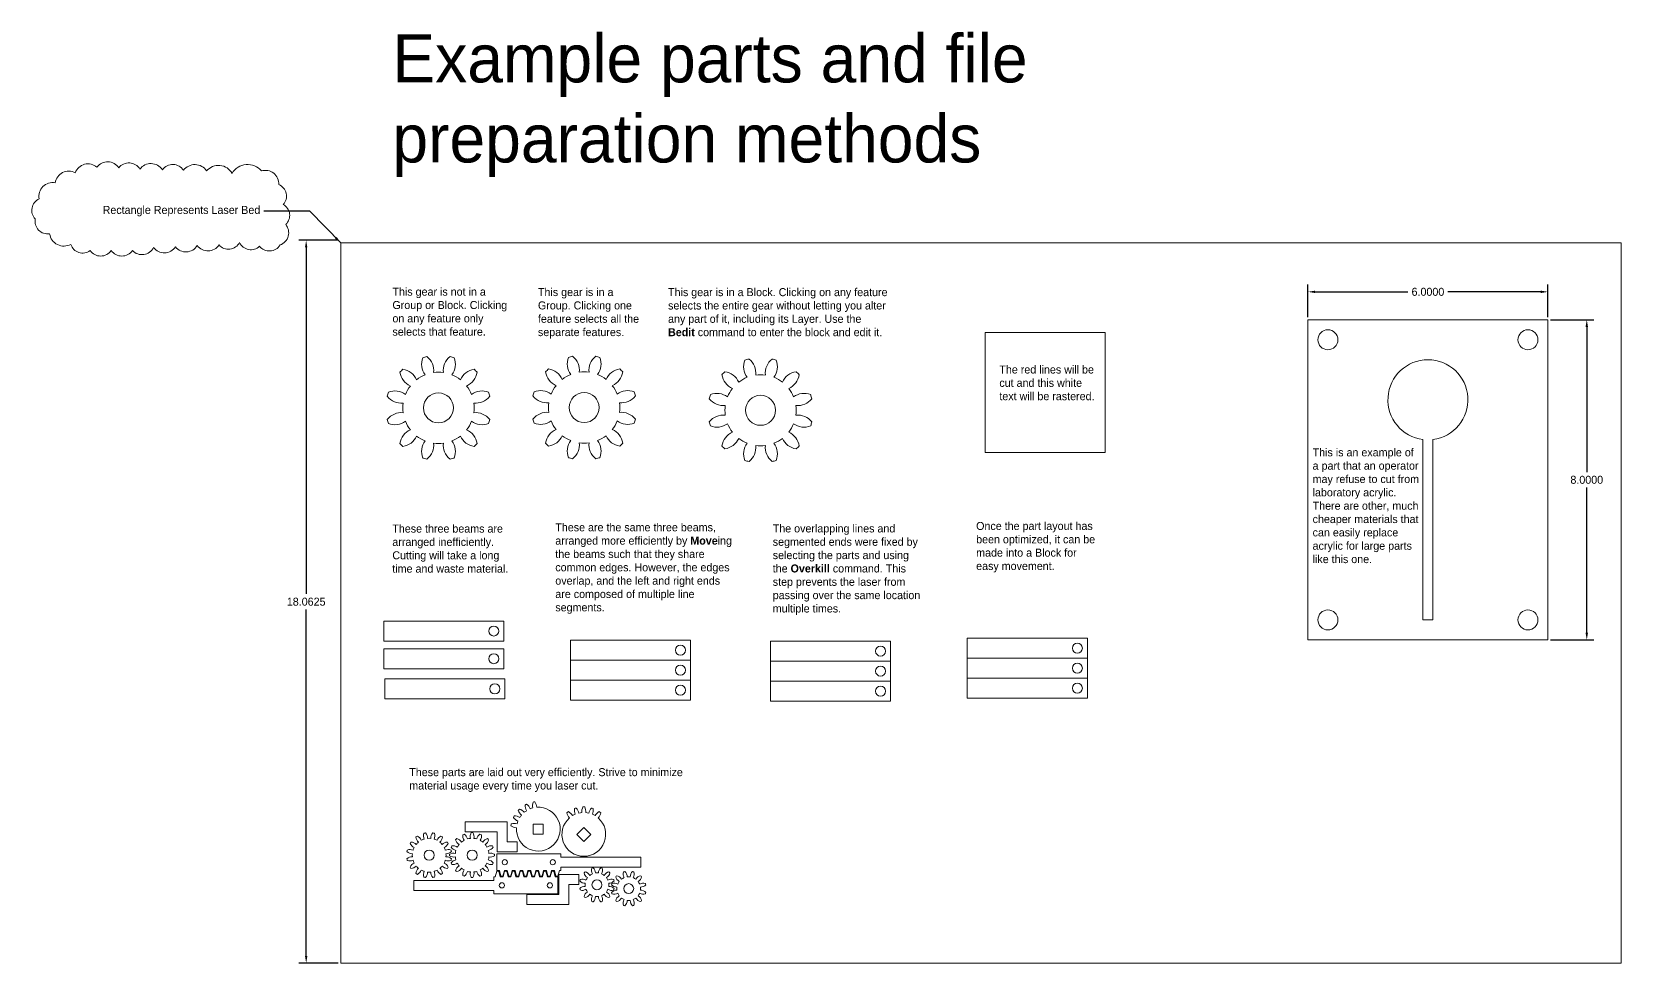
# Model space of a CAD drawing. Header units: inches. Extents: x 76 to 190, y -21 to 3.
# Drawn here: x 149.95 to 189.67, y -21.36 to 1.91 of the extents above; entities that cross this region are included whole.
import ezdxf

# ---------------------------------------------------------------- set-up
doc = ezdxf.new("R2010")
doc.units = ezdxf.units.IN
doc.header["$LTSCALE"] = 0.2
doc.header["$MEASUREMENT"] = 0
doc.layers.get('Defpoints').update_dxf_attribs({"color": 210})
doc.layers.add('PartsToCut', color=1, linetype='Continuous', lineweight=0)
doc.layers.add('PartsToRaster', color=7, linetype='Continuous', lineweight=0)
doc.layers.add('WILL NOT CUT', color=150, linetype='Continuous', lineweight=0, plot=False)
doc.styles.get("Standard").update_dxf_attribs({"font": 'GOTHIC.TTF', "height": 0.2})
doc.dimstyles.get("Standard").update_dxf_attribs({"dimtxt": 0.18, "dimasz": 0.18, "dimexe": 0.18, "dimexo": 0.0625, "dimgap": 0.09, "dimtad": 0, "dimtih": 1, "dimtoh": 1, "dimdec": 4, "dimzin": 0, "dimdsep": 46, "dimtxsty": 'Standard', "dimcen": 0.09, "dimadec": 0, "dimazin": 0, "dimtfac": 1, "dimtdec": 4, "dimtofl": 0, "dimtmove": 0, "dimatfit": 3, "dimfxl": 1, "dimtolj": 1, "dimtzin": 0, "dimarcsym": 0})

# ---------------------------------------------------------------- blocks, each defined once
blk = doc.blocks.new('*D9')
at = {"layer": 'Defpoints', "color": 0, "transparency": 16777216}
for p in [(156.806, -3.298), (157.67, -3.298), (157.67, -21.36)]:
    blk.add_point(p, dxfattribs=at)
at = {"layer": 'WILL NOT CUT', "color": 0, "lineweight": -2, "transparency": 16777216}
for p, q in [((157.608, -3.298), (156.626, -3.298)), ((156.806, -3.478), (156.806, -12.134)), ((156.806, -21.18), (156.806, -12.524)), ((157.608, -21.36), (156.626, -21.36))]:
    blk.add_line(p, q, dxfattribs=at)
at = {"layer": 'WILL NOT CUT', "color": 0, "transparency": 16777216}
for points in [[(156.776, -3.478), (156.836, -3.478), (156.806, -3.298)], [(156.776, -21.18), (156.836, -21.18), (156.806, -21.36)]]:
    blk.add_solid(points, dxfattribs=at)
at = {"layer": 'WILL NOT CUT', "color": 0, "transparency": 16777216, "insert": (156.806, -12.329), "char_height": 0.2, "attachment_point": 5}
blk.add_mtext('\\A1;18.0625', dxfattribs=at)
blk = doc.blocks.new('wasteful_part')
at = {"layer": 'PartsToCut'}
for p, q in [((172.197, -6.144), (178.197, -6.144)), ((172.197, -14.144), (172.197, -6.144)), ((178.197, -6.144), (178.197, -14.144)), ((175.072, -13.644), (175.072, -9.136)), ((175.322, -13.644), (175.322, -9.136)), ((175.322, -13.644), (175.072, -13.644)), ((178.197, -14.144), (172.197, -14.144))]:
    blk.add_line(p, q, dxfattribs=at)
for centre in [(172.697, -6.644), (177.697, -6.644), (172.697, -13.644), (177.697, -13.644)]:
    blk.add_circle(centre, 0.25, dxfattribs=at)
blk.add_arc((175.197, -8.144), 1, 277.1808, 262.8192, dxfattribs=at)
blk = doc.blocks.new('*D38')
at = {"layer": 'Defpoints', "color": 0, "transparency": 16777216}
for p in [(187.84, -4.586), (181.84, -5.283), (187.84, -5.283)]:
    blk.add_point(p, dxfattribs=at)
at = {"layer": 'WILL NOT CUT', "color": 0, "lineweight": -2, "transparency": 16777216}
for p, q in [((181.84, -5.221), (181.84, -4.406)), ((182.02, -4.586), (184.34, -4.586)), ((187.66, -4.586), (185.341, -4.586)), ((187.84, -5.221), (187.84, -4.406))]:
    blk.add_line(p, q, dxfattribs=at)
at = {"layer": 'WILL NOT CUT', "color": 0, "transparency": 16777216}
for points in [[(182.02, -4.556), (182.02, -4.616), (181.84, -4.586)], [(187.66, -4.556), (187.66, -4.616), (187.84, -4.586)]]:
    blk.add_solid(points, dxfattribs=at)
at = {"layer": 'WILL NOT CUT', "color": 0, "transparency": 16777216, "insert": (184.84, -4.586), "char_height": 0.2, "attachment_point": 5}
blk.add_mtext('\\A1;6.0000', dxfattribs=at)
blk = doc.blocks.new('*D39')
at = {"layer": 'Defpoints', "color": 0, "transparency": 16777216}
for p in [(187.84, -5.283), (187.84, -13.283), (188.81, -13.283)]:
    blk.add_point(p, dxfattribs=at)
at = {"layer": 'WILL NOT CUT', "color": 0, "lineweight": -2, "transparency": 16777216}
for p, q in [((187.903, -5.283), (188.99, -5.283)), ((188.81, -5.463), (188.81, -9.088)), ((188.81, -13.103), (188.81, -9.478)), ((187.903, -13.283), (188.99, -13.283))]:
    blk.add_line(p, q, dxfattribs=at)
at = {"layer": 'WILL NOT CUT', "color": 0, "transparency": 16777216}
for points in [[(188.78, -5.463), (188.84, -5.463), (188.81, -5.283)], [(188.78, -13.103), (188.84, -13.103), (188.81, -13.283)]]:
    blk.add_solid(points, dxfattribs=at)
at = {"layer": 'WILL NOT CUT', "color": 0, "transparency": 16777216, "insert": (188.81, -9.283), "char_height": 0.2, "attachment_point": 5}
blk.add_mtext('\\A1;8.0000', dxfattribs=at)
blk = doc.blocks.new('example_gear_block')
at = {"layer": 'PartsToCut', "linetype": 'Continuous'}
blk.add_circle((173.619, -11.538), 0.375, dxfattribs=at)
for centre, radius, start, end in [((173.647, -10.449), 0.45, 158.6, 215.9471), ((173.619, -11.538), 1.313, 102.681, 107.319), ((173.05, -10.609), 0.45, 354.0529, 51.4), ((174.188, -10.609), 0.45, 128.6, 185.9471), ((173.619, -11.538), 1.313, 72.681, 77.319), ((173.59, -10.449), 0.45, 324.0529, 21.4), ((173.619, -11.538), 1.313, 132.681, 137.319), ((173.099, -10.58), 0.45, 188.6, 245.9471), ((172.662, -11.018), 0.45, 24.0529, 81.4), ((173.619, -11.538), 0.89, 112.1714, 127.8286), ((173.619, -11.538), 0.89, 82.1714, 97.8286), ((173.619, -11.538), 0.89, 52.1714, 67.8286), ((174.576, -11.018), 0.45, 98.6, 155.9471), ((174.139, -10.58), 0.45, 294.0529, 351.4), ((173.619, -11.538), 1.313, 42.681, 47.319), ((172.53, -11.566), 0.45, 54.0529, 111.4), ((173.619, -11.538), 0.89, 142.1714, 157.8286), ((173.619, -11.538), 0.89, 22.1714, 37.8286), ((174.708, -11.566), 0.45, 68.6, 125.9471), ((173.619, -11.538), 1.312, 162.681, 167.319), ((172.69, -10.969), 0.45, 218.6, 275.9471), ((173.619, -11.538), 0.89, 172.1714, 187.8286), ((174.548, -10.969), 0.45, 264.0529, 321.4), ((173.619, -11.538), 0.89, 352.1714, 7.8286), ((173.619, -11.538), 1.312, 12.681, 17.319), ((172.69, -12.106), 0.45, 84.0529, 141.4), ((173.619, -11.538), 1.313, 192.681, 197.319), ((172.53, -11.509), 0.45, 248.6, 305.9471), ((173.619, -11.538), 0.89, 202.1714, 217.8286), ((173.619, -11.538), 0.89, 322.1714, 337.8286), ((174.708, -11.509), 0.45, 234.0529, 291.4), ((174.548, -12.106), 0.45, 38.6, 95.9471), ((173.619, -11.538), 1.313, 342.681, 347.319), ((173.099, -12.495), 0.45, 114.0529, 171.4), ((172.662, -12.057), 0.45, 278.6, 335.9471), ((173.619, -11.538), 0.89, 232.1714, 247.8286), ((173.619, -11.538), 0.89, 292.1714, 307.8286), ((174.576, -12.057), 0.45, 204.0529, 261.4), ((174.139, -12.495), 0.45, 8.6, 65.9471), ((173.619, -11.538), 1.313, 222.681, 227.319), ((173.647, -12.626), 0.45, 144.0529, 201.4), ((173.05, -12.466), 0.45, 308.6, 5.9471), ((173.619, -11.538), 0.89, 262.1714, 277.8286), ((174.188, -12.466), 0.45, 174.0529, 231.4), ((173.59, -12.626), 0.45, 338.6, 35.9471), ((173.619, -11.538), 1.313, 312.681, 317.319), ((173.619, -11.538), 1.313, 252.681, 257.319), ((173.619, -11.538), 1.312, 282.681, 287.319)]:
    blk.add_arc(centre, radius, start, end, dxfattribs=at)
blk = doc.blocks.new('example_efficient_block')
at = {"layer": 'PartsToCut'}
for p, q in [((173.66, -17.525), (176.66, -17.525)), ((173.66, -19.025), (173.66, -17.525)), ((176.66, -17.525), (176.66, -19.025)), ((173.66, -18.025), (176.66, -18.025)), ((173.66, -18.525), (176.66, -18.525)), ((176.66, -19.025), (173.66, -19.025))]:
    blk.add_line(p, q, dxfattribs=at)
for centre in [(176.41, -17.775), (176.41, -18.275), (176.41, -18.775)]:
    blk.add_circle(centre, 0.125, dxfattribs=at)

msp = doc.modelspace()

# ---------------------------------------------------------------- linework, layer by layer
at = {"layer": 'PartsToCut'}
for p, q in [((173.77661, -5.59826), (176.77661, -5.59826)), ((173.77661, -8.59826), (173.77661, -5.59826)), ((176.77661, -5.59826), (176.77661, -8.59826)), ((176.77661, -8.59826), (173.77661, -8.59826)), ((158.7442, -12.81079), (161.7442, -12.81079)), ((158.7442, -13.31079), (158.7442, -12.81079)), ((161.7442, -12.81079), (161.7442, -13.31079)), ((161.7442, -13.31079), (158.7442, -13.31079)), ((158.74658, -13.50202), (161.74658, -13.50202)), ((158.74658, -14.00202), (158.74658, -13.50202)), ((161.74658, -13.50202), (161.74658, -14.00202)), ((163.40816, -13.28852), (166.40816, -13.28852)), ((163.40816, -13.78852), (163.40816, -13.28852)), ((166.40816, -13.28852), (166.40816, -13.78852)), ((168.41022, -13.31274), (171.41022, -13.31274)), ((168.41022, -14.81274), (168.41022, -13.31274)), ((171.41022, -13.31274), (171.41022, -14.81274)), ((166.40816, -13.78852), (163.40816, -13.78852)), ((163.40816, -13.78852), (166.40816, -13.78852)), ((163.40816, -14.28852), (163.40816, -13.78852)), ((166.40816, -13.78852), (166.40816, -14.28852)), ((168.41022, -13.81274), (171.41022, -13.81274)), ((161.74658, -14.00202), (158.74658, -14.00202)), ((158.77127, -14.25438), (161.77127, -14.25438)), ((158.77127, -14.75438), (158.77127, -14.25438)), ((161.77127, -14.25438), (161.77127, -14.75438)), ((166.40816, -14.28852), (163.40816, -14.28852)), ((163.40816, -14.28852), (166.40816, -14.28852)), ((163.40816, -14.78852), (163.40816, -14.28852)), ((166.40816, -14.28852), (166.40816, -14.78852)), ((168.41022, -14.31274), (171.41022, -14.31274)), ((161.77127, -14.75438), (158.77127, -14.75438)), ((166.40816, -14.78852), (163.40816, -14.78852)), ((171.41022, -14.81274), (168.41022, -14.81274))]:
    msp.add_line(p, q, dxfattribs=at)
at = {"layer": 'PartsToCut', "linetype": 'Continuous'}
for p, q in [((160.77966, -17.82674), (161.82966, -17.82674)), ((160.77966, -18.07674), (160.77966, -17.82674)), ((161.82966, -17.82674), (161.82966, -18.32674)), ((161.57966, -18.07674), (160.77966, -18.07674)), ((161.57966, -18.57674), (161.57966, -18.07674)), ((162.73149, -17.88563), (162.48149, -17.88563)), ((162.48149, -17.88563), (162.48149, -18.13563)), ((162.48149, -18.13563), (162.73149, -18.13563)), ((162.73149, -18.13563), (162.73149, -17.88563)), ((163.74453, -17.96623), (163.56775, -18.14301)), ((163.56775, -18.14301), (163.74453, -18.31978)), ((163.92131, -18.14301), (163.74453, -17.96623)), ((163.74453, -18.31978), (163.92131, -18.14301)), ((161.56936, -18.62594), (161.56936, -19.04782)), ((163.16936, -18.62594), (161.56936, -18.62594)), ((162.07966, -18.57674), (161.57966, -18.57674)), ((161.82966, -18.32674), (162.07966, -18.32674)), ((162.07966, -18.32674), (162.07966, -18.57674)), ((163.16936, -18.71188), (163.16936, -18.62594)), ((161.5318, -19.20493), (161.56817, -19.06431)), ((161.62052, -19.06431), (161.56817, -19.06431)), ((161.63419, -19.04782), (161.56936, -19.04782)), ((161.65689, -19.20493), (161.62052, -19.06431)), ((161.63419, -19.04782), (161.67056, -19.18844)), ((161.75928, -19.04782), (161.72291, -19.18844)), ((161.72815, -19.20493), (161.76452, -19.06431)), ((161.83054, -19.04782), (161.75928, -19.04782)), ((161.81687, -19.06431), (161.76452, -19.06431)), ((161.85324, -19.20493), (161.81687, -19.06431)), ((161.83054, -19.04782), (161.86691, -19.18844)), ((161.95563, -19.04782), (161.91926, -19.18844)), ((161.9245, -19.20493), (161.96087, -19.06431)), ((162.02689, -19.04782), (161.95563, -19.04782)), ((162.01322, -19.06431), (161.96087, -19.06431)), ((162.04959, -19.20493), (162.01322, -19.06431)), ((162.02689, -19.04782), (162.06326, -19.18844)), ((162.15198, -19.04782), (162.11561, -19.18844)), ((162.12085, -19.20493), (162.15722, -19.06431)), ((162.22324, -19.04782), (162.15198, -19.04782)), ((162.20957, -19.06431), (162.15722, -19.06431)), ((162.24594, -19.20493), (162.20957, -19.06431)), ((162.22324, -19.04782), (162.25961, -19.18844)), ((162.34833, -19.04782), (162.31196, -19.18844)), ((162.3172, -19.20493), (162.35357, -19.06431)), ((162.41959, -19.04782), (162.34833, -19.04782)), ((162.40592, -19.06431), (162.35357, -19.06431)), ((162.44229, -19.20493), (162.40592, -19.06431)), ((162.41959, -19.04782), (162.45596, -19.18844)), ((162.54468, -19.04782), (162.50831, -19.18844)), ((162.51355, -19.20493), (162.54992, -19.06431)), ((162.61594, -19.04782), (162.54468, -19.04782)), ((162.60227, -19.06431), (162.54992, -19.06431)), ((162.63864, -19.20493), (162.60227, -19.06431)), ((162.61594, -19.04782), (162.65231, -19.18844)), ((162.74103, -19.04782), (162.70466, -19.18844)), ((162.7099, -19.20493), (162.74627, -19.06431)), ((162.81229, -19.04782), (162.74103, -19.04782)), ((162.79862, -19.06431), (162.74627, -19.06431)), ((162.83499, -19.20493), (162.79862, -19.06431)), ((162.81229, -19.04782), (162.84866, -19.18844)), ((162.93738, -19.04782), (162.90101, -19.18844)), ((162.90625, -19.20493), (162.94262, -19.06431)), ((163.00864, -19.04782), (162.93738, -19.04782)), ((162.99497, -19.06431), (162.94262, -19.06431)), ((163.03133, -19.20493), (162.99497, -19.06431)), ((163.00864, -19.04782), (163.04501, -19.18844)), ((163.13373, -19.04782), (163.09736, -19.18844)), ((163.13373, -19.04782), (163.16936, -19.04782)), ((165.16936, -18.71188), (163.16936, -18.71188)), ((163.16936, -18.96188), (165.16936, -18.96188)), ((163.16936, -19.04782), (163.16936, -18.96188)), ((165.16936, -18.96188), (165.16936, -18.71188)), ((159.49617, -19.29087), (159.49617, -19.54087)), ((161.49617, -19.29087), (159.49617, -19.29087)), ((161.5318, -19.20493), (161.49617, -19.20493)), ((161.49617, -19.20493), (161.49617, -19.29087)), ((161.65689, -19.20493), (161.72815, -19.20493)), ((161.67056, -19.18844), (161.72291, -19.18844)), ((161.85324, -19.20493), (161.9245, -19.20493)), ((161.86691, -19.18844), (161.91926, -19.18844)), ((162.04959, -19.20493), (162.12085, -19.20493)), ((162.06326, -19.18844), (162.11561, -19.18844)), ((162.24594, -19.20493), (162.3172, -19.20493)), ((162.25961, -19.18844), (162.31196, -19.18844)), ((162.44229, -19.20493), (162.51355, -19.20493)), ((162.45596, -19.18844), (162.50831, -19.18844)), ((162.63864, -19.20493), (162.7099, -19.20493)), ((162.65231, -19.18844), (162.70466, -19.18844)), ((162.83499, -19.20493), (162.90625, -19.20493)), ((162.84866, -19.18844), (162.90101, -19.18844)), ((163.03133, -19.20493), (163.09617, -19.20493)), ((163.04501, -19.18844), (163.09736, -19.18844)), ((163.09617, -19.62681), (163.09617, -19.20493)), ((163.12087, -19.14632), (163.12087, -19.64632)), ((163.62087, -19.14632), (163.12087, -19.14632)), ((163.37087, -19.39632), (163.62087, -19.39632)), ((163.37087, -19.89632), (163.37087, -19.39632)), ((163.62087, -19.39632), (163.62087, -19.14632)), ((159.49617, -19.54087), (161.49617, -19.54087)), ((161.49617, -19.54087), (161.49617, -19.62681)), ((161.49617, -19.62681), (163.09617, -19.62681)), ((163.12087, -19.64632), (162.32087, -19.64632)), ((162.32087, -19.64632), (162.32087, -19.89632)), ((162.32087, -19.89632), (163.37087, -19.89632))]:
    msp.add_line(p, q, dxfattribs=at)
for centre, radius in [((160.1127, -7.48489), 0.375), ((163.75341, -7.47652), 0.375), ((159.87965, -18.66194), 0.125), ((160.95371, -18.66047), 0.125), ((161.76936, -18.83688), 0.065), ((162.96936, -18.83688), 0.065), ((161.69617, -19.41587), 0.065), ((162.89617, -19.41587), 0.065), ((164.07361, -19.40032), 0.125), ((164.86595, -19.49709), 0.125)]:
    msp.add_circle(centre, radius, dxfattribs=at)
at = {"layer": 'PartsToCut'}
for centre in [(161.4942, -13.06079), (166.15816, -13.53852), (171.16022, -13.56274), (161.49658, -13.75202), (166.15816, -14.03852), (171.16022, -14.06274), (161.52127, -14.50438), (166.15816, -14.53852), (171.16022, -14.56274)]:
    msp.add_circle(centre, 0.125, dxfattribs=at)
at = {"layer": 'PartsToCut', "linetype": 'Continuous'}
for centre, radius, start, end in [((160.14096, -6.39609), 0.45, 158.59997, 215.947081), ((160.1127, -7.48489), 1.3125, 102.681036, 107.318964), ((159.54383, -6.55609), 0.45, 354.052919, 51.40003), ((160.68157, -6.55609), 0.45, 128.59997, 185.947081), ((160.1127, -7.48489), 1.3125, 72.681036, 77.318964), ((160.08445, -6.39609), 0.45, 324.052919, 21.40003), ((163.78166, -6.38772), 0.45, 158.59997, 215.947081), ((163.75341, -7.47652), 1.3125, 102.681036, 107.318964), ((163.18454, -6.54772), 0.45, 354.052919, 51.40003), ((164.32228, -6.54772), 0.45, 128.59997, 185.947081), ((163.75341, -7.47652), 1.3125, 72.681036, 77.318964), ((163.72515, -6.38772), 0.45, 324.052919, 21.40003), ((160.1127, -7.48489), 1.3125, 132.681036, 137.318964), ((159.59277, -6.52783), 0.45, 188.59997, 245.947081), ((159.15565, -6.96496), 0.45, 24.052919, 81.40003), ((160.1127, -7.48489), 0.89048, 112.171389, 127.828611), ((160.1127, -7.48489), 0.89047, 82.171389, 97.828611), ((160.1127, -7.48489), 0.89048, 52.171389, 67.828611), ((161.06976, -6.96496), 0.45, 98.59997, 155.947081), ((160.63263, -6.52783), 0.45, 294.052919, 351.40003), ((160.1127, -7.48489), 1.3125, 42.681036, 47.318964), ((163.75341, -7.47652), 1.3125, 132.681036, 137.318964), ((163.23348, -6.51946), 0.45, 188.59997, 245.947081), ((162.79635, -6.95659), 0.45, 24.052919, 81.40003), ((163.75341, -7.47652), 0.89048, 112.171389, 127.828611), ((163.75341, -7.47652), 0.89047, 82.171389, 97.828611), ((163.75341, -7.47652), 0.89048, 52.171389, 67.828611), ((164.71046, -6.95659), 0.45, 98.59997, 155.947081), ((164.27334, -6.51946), 0.45, 294.052919, 351.40003), ((163.75341, -7.47652), 1.3125, 42.681036, 47.318964), ((160.1127, -7.48489), 1.3125, 162.681036, 167.318964), ((159.0239, -7.51315), 0.45, 54.052919, 111.40003), ((160.1127, -7.48489), 0.89048, 142.171389, 157.828611), ((160.1127, -7.48489), 0.89048, 22.171389, 37.828611), ((161.2015, -7.51315), 0.45, 68.59997, 125.947081), ((160.1127, -7.48489), 1.3125, 12.681036, 17.318964), ((163.75341, -7.47652), 1.3125, 162.681036, 167.318964), ((162.66461, -7.50477), 0.45, 54.052919, 111.40003), ((163.75341, -7.47652), 0.89048, 142.171389, 157.828611), ((163.75341, -7.47652), 0.89048, 22.171389, 37.828611), ((164.84221, -7.50477), 0.45, 68.59997, 125.947081), ((163.75341, -7.47652), 1.3125, 12.681036, 17.318964), ((159.1839, -6.91602), 0.45, 218.59997, 275.947081), ((160.1127, -7.48489), 0.89048, 172.171389, 187.828611), ((161.0415, -6.91602), 0.45, 264.052919, 321.40003), ((160.1127, -7.48489), 0.89048, 352.171389, 7.828611), ((162.82461, -6.90765), 0.45, 218.59997, 275.947081), ((163.75341, -7.47652), 0.89048, 172.171389, 187.828611), ((164.68221, -6.90765), 0.45, 264.052919, 321.40003), ((163.75341, -7.47652), 0.89048, 352.171389, 7.828611), ((159.1839, -8.05376), 0.45, 84.052919, 141.40003), ((160.1127, -7.48489), 1.3125, 192.681036, 197.318964), ((159.0239, -7.45663), 0.45, 248.59997, 305.947081), ((160.1127, -7.48489), 0.89048, 202.171389, 217.828611), ((160.1127, -7.48489), 0.89048, 322.171389, 337.828611), ((161.2015, -7.45663), 0.45, 234.052919, 291.40003), ((161.0415, -8.05376), 0.45, 38.59997, 95.947081), ((160.1127, -7.48489), 1.3125, 342.681036, 347.318964), ((162.82461, -8.04539), 0.45, 84.052919, 141.40003), ((163.75341, -7.47652), 1.3125, 192.681036, 197.318964), ((162.66461, -7.44826), 0.45, 248.59997, 305.947081), ((163.75341, -7.47652), 0.89048, 202.171389, 217.828611), ((163.75341, -7.47652), 0.89048, 322.171389, 337.828611), ((164.84221, -7.44826), 0.45, 234.052919, 291.40003), ((164.68221, -8.04539), 0.45, 38.59997, 95.947081), ((163.75341, -7.47652), 1.3125, 342.681036, 347.318964), ((159.59277, -8.44195), 0.45, 114.052919, 171.40003), ((159.15565, -8.00482), 0.45, 278.59997, 335.947081), ((160.1127, -7.48489), 0.89048, 232.171389, 247.828611), ((160.14096, -8.57369), 0.45, 144.052919, 201.40003), ((160.1127, -7.48489), 0.89047, 292.171389, 307.828611), ((160.08445, -8.57369), 0.45, 338.59997, 35.947081), ((161.06976, -8.00482), 0.45, 204.052919, 261.40003), ((160.63263, -8.44195), 0.45, 8.59997, 65.947081), ((163.23348, -8.43357), 0.45, 114.052919, 171.40003), ((162.79635, -7.99645), 0.45, 278.59997, 335.947081), ((163.75341, -7.47652), 0.89048, 232.171389, 247.828611), ((163.78166, -8.56532), 0.45, 144.052919, 201.40003), ((163.75341, -7.47652), 0.89047, 292.171389, 307.828611), ((163.72515, -8.56532), 0.45, 338.59997, 35.947081), ((164.71046, -7.99645), 0.45, 204.052919, 261.40003), ((164.27334, -8.43357), 0.45, 8.59997, 65.947081), ((160.1127, -7.48489), 1.3125, 222.681036, 227.318964), ((160.1127, -7.48489), 1.3125, 252.681036, 257.318964), ((159.54383, -8.41369), 0.45, 308.59997, 5.947081), ((160.1127, -7.48489), 0.89047, 262.171389, 277.828611), ((160.68157, -8.41369), 0.45, 174.052919, 231.40003), ((160.1127, -7.48489), 1.3125, 282.681036, 287.318964), ((160.1127, -7.48489), 1.3125, 312.681036, 317.318964), ((163.75341, -7.47652), 1.3125, 222.681036, 227.318964), ((163.75341, -7.47652), 1.3125, 252.681036, 257.318964), ((163.18454, -8.40532), 0.45, 308.59997, 5.947081), ((163.75341, -7.47652), 0.89047, 262.171389, 277.828611), ((164.32228, -8.40532), 0.45, 174.052919, 231.40003), ((163.75341, -7.47652), 1.3125, 282.681036, 287.318964), ((163.75341, -7.47652), 1.3125, 312.681036, 317.318964), ((162.60649, -18.01063), 0.54683, 176.157622, 93.842378), ((162.52481, -17.41108), 0.25, 179.391761, 213.125633), ((162.60649, -18.01063), 0.6875, 115.156298, 118.843702), ((162.16945, -17.59215), 0.25, 20.874367, 54.608239), ((162.71408, -17.41518), 0.25, 161.391761, 195.125633), ((162.60649, -18.01063), 0.6875, 97.156298, 100.843702), ((162.32016, -17.47758), 0.25, 2.874367, 36.608239), ((163.94395, -17.57172), 0.25, 152.391761, 186.125633), ((163.74453, -18.14301), 0.6875, 88.156298, 91.843702), ((163.54512, -17.57172), 0.25, 353.874367, 27.608239), ((162.01104, -18.11823), 0.25, 74.874367, 108.608239), ((162.60649, -18.01063), 0.6875, 151.156298, 154.843702), ((162.188, -17.5736), 0.25, 215.391761, 249.125633), ((162.00694, -17.92896), 0.25, 56.874367, 90.608239), ((162.60649, -18.01063), 0.54683, 158.157622, 165.842378), ((162.60649, -18.01063), 0.6875, 133.156298, 136.843702), ((162.34354, -17.46567), 0.25, 197.391761, 231.125633), ((162.06152, -17.74768), 0.25, 38.874367, 72.608239), ((162.60649, -18.01063), 0.54683, 140.157622, 147.842378), ((162.60649, -18.01063), 0.54683, 122.157622, 129.842378), ((162.60649, -18.01063), 0.54683, 104.157622, 111.842378), ((163.74453, -18.14301), 0.54683, 131.157622, 48.842378), ((163.74453, -18.14301), 0.6875, 124.156298, 127.843702), ((163.57007, -17.56361), 0.25, 188.391761, 222.125633), ((163.24741, -17.79804), 0.25, 29.874367, 63.608239), ((163.74453, -18.14301), 0.54682, 113.157622, 120.842378), ((163.75765, -17.53805), 0.25, 170.391761, 204.125633), ((163.74453, -18.14301), 0.6875, 106.156298, 109.843702), ((163.37834, -17.6613), 0.25, 11.874367, 45.608239), ((163.74453, -18.14301), 0.54682, 95.157622, 102.842378), ((163.74453, -18.14301), 0.54682, 77.157622, 84.842378), ((164.11072, -17.6613), 0.25, 134.391761, 168.125633), ((163.74453, -18.14301), 0.6875, 70.156298, 73.843702), ((163.73141, -17.53805), 0.25, 335.874367, 9.608239), ((163.74453, -18.14301), 0.54682, 59.157622, 66.842378), ((164.24166, -17.79804), 0.25, 116.391761, 150.125633), ((163.919, -17.56361), 0.25, 317.874367, 351.608239), ((163.74453, -18.14301), 0.6875, 52.156298, 55.843702), ((159.87965, -18.66194), 0.5625, 121.650907, 125.849093), ((159.74995, -18.19557), 0.2, 182.990169, 225.396963), ((159.49841, -18.36364), 0.2, 22.103037, 64.509831), ((159.87965, -18.66194), 0.42183, 107.322221, 117.677779), ((159.93829, -18.18143), 0.2, 160.490169, 202.896963), ((159.87965, -18.66194), 0.5625, 99.150907, 103.349093), ((159.64159, -18.24045), 0.2, 359.603037, 42.009831), ((159.87965, -18.66194), 0.42183, 84.822221, 95.177779), ((160.11771, -18.24045), 0.2, 137.990169, 180.396963), ((159.87965, -18.66194), 0.5625, 76.650907, 80.849093), ((159.821, -18.18143), 0.2, 337.103037, 19.509831), ((159.87965, -18.66194), 0.42182, 62.322221, 72.677779), ((160.26089, -18.36364), 0.2, 115.490169, 157.896963), ((160.00935, -18.19557), 0.2, 314.603037, 357.009831), ((159.87965, -18.66194), 0.5625, 54.150907, 58.349093), ((160.95371, -18.66047), 0.5625, 132.900907, 137.099093), ((160.5216, -18.44227), 0.2, 33.353037, 75.759831), ((160.91749, -18.17775), 0.2, 171.740169, 214.146963), ((160.95371, -18.66047), 0.5625, 110.400907, 114.599093), ((160.63799, -18.29352), 0.2, 10.853037, 53.259831), ((160.95371, -18.66047), 0.42183, 96.072221, 106.427779), ((161.10497, -18.20063), 0.2, 149.240169, 191.646963), ((160.95371, -18.66047), 0.5625, 87.900907, 92.099093), ((160.80245, -18.20063), 0.2, 348.353037, 30.759831), ((160.95371, -18.66047), 0.42183, 73.572221, 83.927779), ((161.26943, -18.29352), 0.2, 126.740169, 169.146963), ((160.95371, -18.66047), 0.5625, 65.400907, 69.599093), ((160.98994, -18.17775), 0.2, 325.853037, 8.259831), ((161.38582, -18.44227), 0.2, 104.240169, 146.646963), ((160.95371, -18.66047), 0.5625, 42.900907, 47.099093), ((162.60649, -18.01063), 0.6875, 169.156298, 172.843702), ((162.07343, -17.72431), 0.25, 233.391761, 267.125633), ((159.87965, -18.66194), 0.5625, 166.650907, 170.849093), ((159.45816, -18.42388), 0.2, 227.990169, 270.396963), ((159.39914, -18.72059), 0.2, 67.103037, 109.509831), ((159.87965, -18.66194), 0.5625, 144.150907, 148.349093), ((159.58135, -18.2807), 0.2, 205.490169, 247.896963), ((159.41327, -18.53224), 0.2, 44.603037, 87.009831), ((159.87965, -18.66194), 0.42183, 174.822221, 185.177779), ((159.87965, -18.66194), 0.42183, 152.322221, 162.677779), ((159.87965, -18.66194), 0.42183, 129.822221, 140.177779), ((159.87965, -18.66194), 0.42183, 39.822221, 50.177779), ((160.34602, -18.53224), 0.2, 92.990169, 135.396963), ((160.17795, -18.2807), 0.2, 292.103037, 334.509831), ((159.87965, -18.66194), 0.42183, 17.322221, 27.677779), ((160.36016, -18.72059), 0.2, 70.490169, 112.896963), ((160.30114, -18.42388), 0.2, 269.603037, 312.009831), ((159.87965, -18.66194), 0.42182, 354.822221, 5.177779), ((159.87965, -18.66194), 0.5625, 31.650907, 35.849093), ((160.95371, -18.66047), 0.5625, 177.900907, 182.099093), ((160.49388, -18.81173), 0.2, 78.353037, 120.759831), ((160.95371, -18.66047), 0.5625, 155.400907, 159.599093), ((160.58677, -18.34475), 0.2, 216.740169, 259.146963), ((159.87965, -18.66194), 0.5625, 9.150907, 13.349093), ((160.471, -18.62424), 0.2, 55.853037, 98.259831), ((160.95371, -18.66047), 0.42183, 163.572221, 173.927779), ((160.73552, -18.22836), 0.2, 194.240169, 236.646963), ((160.95371, -18.66047), 0.42183, 141.072221, 151.427779), ((160.95371, -18.66047), 0.42183, 118.572221, 128.927779), ((160.95371, -18.66047), 0.42183, 51.072221, 61.427779), ((161.17191, -18.22836), 0.2, 303.353037, 345.759831), ((160.95371, -18.66047), 0.42183, 28.572221, 38.927779), ((161.43643, -18.62424), 0.2, 81.740169, 124.146963), ((161.32066, -18.34475), 0.2, 280.853037, 323.259831), ((160.95371, -18.66047), 0.42182, 6.072221, 16.427779), ((161.41355, -18.81173), 0.2, 59.240169, 101.646963), ((160.95371, -18.66047), 0.5625, 20.400907, 24.599093), ((160.95371, -18.66047), 0.5625, 357.900907, 2.099093), ((159.45816, -18.90001), 0.2, 89.603037, 132.009831), ((159.87965, -18.66194), 0.5625, 189.150907, 193.349093), ((159.39914, -18.6033), 0.2, 250.490169, 292.896963), ((159.58135, -19.04318), 0.2, 112.103037, 154.509831), ((159.87965, -18.66194), 0.5625, 211.650907, 215.849093), ((159.41327, -18.79165), 0.2, 272.990169, 315.396963), ((159.87965, -18.66194), 0.42183, 197.322221, 207.677779), ((159.74995, -19.12832), 0.2, 134.603037, 177.009831), ((159.87965, -18.66194), 0.42183, 219.822221, 230.177779), ((159.49841, -18.96025), 0.2, 295.490169, 337.896963), ((159.87965, -18.66194), 0.42183, 242.322221, 252.677779), ((159.93829, -19.14245), 0.2, 157.103037, 199.509831), ((159.87965, -18.66194), 0.42183, 287.322221, 297.677779), ((159.821, -19.14245), 0.2, 340.490169, 22.896963), ((160.26089, -18.96025), 0.2, 202.103037, 244.509831), ((159.87965, -18.66194), 0.42182, 309.822221, 320.177779), ((160.00935, -19.12832), 0.2, 2.990169, 45.396963), ((160.34602, -18.79165), 0.2, 224.603037, 267.009831), ((159.87965, -18.66194), 0.42183, 332.322221, 342.677779), ((160.17795, -19.04318), 0.2, 25.490169, 67.896963), ((160.36016, -18.6033), 0.2, 247.103037, 289.509831), ((160.30114, -18.90001), 0.2, 47.990169, 90.396963), ((159.87965, -18.66194), 0.5625, 324.150907, 328.349093), ((160.49388, -18.50921), 0.2, 239.240169, 281.646963), ((160.58677, -18.97619), 0.2, 100.853037, 143.259831), ((160.95371, -18.66047), 0.5625, 200.400907, 204.599093), ((159.87965, -18.66194), 0.5625, 346.650907, 350.849093), ((160.471, -18.69669), 0.2, 261.740169, 304.146963), ((160.95371, -18.66047), 0.42182, 186.072221, 196.427779), ((160.73552, -19.09258), 0.2, 123.353037, 165.759831), ((160.95371, -18.66047), 0.5625, 222.900907, 227.099093), ((160.5216, -18.87866), 0.2, 284.240169, 326.646963), ((160.95371, -18.66047), 0.42183, 208.572221, 218.927779), ((160.95371, -18.66047), 0.42183, 231.072221, 241.427779), ((160.91749, -19.14319), 0.2, 145.853037, 188.259831), ((160.63799, -19.02742), 0.2, 306.740169, 349.146963), ((160.95371, -18.66047), 0.42183, 253.572221, 263.927779), ((160.95371, -18.66047), 0.42182, 276.072221, 286.427779), ((161.26943, -19.02742), 0.2, 190.853037, 233.259831), ((160.95371, -18.66047), 0.42183, 298.572221, 308.927779), ((160.98994, -19.14319), 0.2, 351.740169, 34.146963), ((161.38582, -18.87866), 0.2, 213.353037, 255.759831), ((160.95371, -18.66047), 0.42183, 321.072221, 331.427779), ((161.17191, -19.09258), 0.2, 14.240169, 56.646963), ((161.43643, -18.69669), 0.2, 235.853037, 278.259831), ((160.95371, -18.66047), 0.5625, 312.900907, 317.099093), ((160.95371, -18.66047), 0.42183, 343.572221, 353.927779), ((161.32066, -18.97619), 0.2, 36.740169, 79.146963), ((161.41355, -18.50921), 0.2, 258.353037, 300.759831), ((160.95371, -18.66047), 0.5625, 335.400907, 339.599093), ((164.08303, -19.03738), 0.15, 158.59997, 215.947081), ((164.07361, -19.40032), 0.4375, 102.681036, 107.318964), ((163.88399, -19.09072), 0.15, 354.052919, 51.40003), ((164.26323, -19.09072), 0.15, 128.59997, 185.947081), ((164.07361, -19.40032), 0.4375, 72.681036, 77.318964), ((164.06419, -19.03738), 0.15, 324.052919, 21.40003), ((159.87965, -18.66194), 0.5625, 234.150907, 238.349093), ((159.87965, -18.66194), 0.5625, 256.650907, 260.849093), ((159.64159, -19.08343), 0.2, 317.990169, 0.396963), ((159.87965, -18.66194), 0.42182, 264.822221, 275.177779), ((160.11771, -19.08343), 0.2, 179.603037, 222.009831), ((159.87965, -18.66194), 0.5625, 279.150907, 283.349093), ((159.87965, -18.66194), 0.5625, 301.650907, 305.849093), ((160.95371, -18.66047), 0.5625, 245.400907, 249.599093), ((161.10497, -19.1203), 0.2, 168.353037, 210.759831), ((160.95371, -18.66047), 0.5625, 267.900907, 272.099093), ((160.80245, -19.1203), 0.2, 329.240169, 11.646963), ((160.95371, -18.66047), 0.5625, 290.400907, 294.599093), ((164.07361, -19.40032), 0.4375, 162.681036, 167.318964), ((163.76401, -19.21069), 0.15, 218.59997, 275.947081), ((163.76401, -19.58994), 0.15, 84.052919, 141.40003), ((163.71068, -19.40973), 0.15, 54.052919, 111.40003), ((164.07361, -19.40032), 0.4375, 132.681036, 137.318964), ((163.9003, -19.0813), 0.15, 188.59997, 245.947081), ((164.07361, -19.40032), 0.29683, 172.171389, 187.828611), ((163.75459, -19.22701), 0.15, 24.052919, 81.40003), ((164.07361, -19.40032), 0.29683, 142.171389, 157.828611), ((164.07361, -19.40032), 0.29683, 112.171389, 127.828611), ((164.07361, -19.40032), 0.29683, 82.171389, 97.828611), ((164.07361, -19.40032), 0.29683, 52.171389, 67.828611), ((164.39263, -19.22701), 0.15, 98.59997, 155.947081), ((164.24692, -19.0813), 0.15, 294.052919, 351.40003), ((164.07361, -19.40032), 0.29683, 22.171389, 37.828611), ((164.43654, -19.40973), 0.15, 68.59997, 125.947081), ((164.38321, -19.21069), 0.15, 264.052919, 321.40003), ((164.07361, -19.40032), 0.29683, 352.171389, 7.828611), ((164.38321, -19.58994), 0.15, 38.59997, 95.947081), ((164.07361, -19.40032), 0.4375, 42.681036, 47.318964), ((164.86595, -19.49709), 0.4375, 162.681036, 167.318964), ((164.55635, -19.30746), 0.15, 218.59997, 275.947081), ((164.50302, -19.50651), 0.15, 54.052919, 111.40003), ((164.07361, -19.40032), 0.4375, 12.681036, 17.318964), ((164.86595, -19.49709), 0.4375, 132.681036, 137.318964), ((164.69264, -19.17807), 0.15, 188.59997, 245.947081), ((164.86595, -19.49709), 0.29683, 172.171389, 187.828611), ((164.54693, -19.32378), 0.15, 24.052919, 81.40003), ((164.86595, -19.49709), 0.29683, 142.171389, 157.828611), ((164.86595, -19.49709), 0.29683, 112.171389, 127.828611), ((164.87537, -19.13415), 0.15, 158.59997, 215.947081), ((164.86595, -19.49709), 0.4375, 102.681036, 107.318964), ((164.67633, -19.18749), 0.15, 354.052919, 51.40003), ((164.86595, -19.49709), 0.29682, 82.171389, 97.828611), ((165.05558, -19.18749), 0.15, 128.59997, 185.947081), ((164.86595, -19.49709), 0.4375, 72.681036, 77.318964), ((164.85653, -19.13415), 0.15, 324.052919, 21.40003), ((164.86595, -19.49709), 0.29683, 52.171389, 67.828611), ((165.18497, -19.32378), 0.15, 98.59997, 155.947081), ((165.03926, -19.17807), 0.15, 294.052919, 351.40003), ((164.86595, -19.49709), 0.29683, 22.171389, 37.828611), ((165.22889, -19.50651), 0.15, 68.59997, 125.947081), ((165.17555, -19.30746), 0.15, 264.052919, 321.40003), ((164.86595, -19.49709), 0.29683, 352.171389, 7.828611), ((164.86595, -19.49709), 0.4375, 42.681036, 47.318964), ((164.86595, -19.49709), 0.4375, 12.681036, 17.318964), ((164.07361, -19.40032), 0.4375, 192.681036, 197.318964), ((163.71068, -19.3909), 0.15, 248.59997, 305.947081), ((163.9003, -19.71933), 0.15, 114.052919, 171.40003), ((164.07361, -19.40032), 0.4375, 222.681036, 227.318964), ((163.75459, -19.57363), 0.15, 278.59997, 335.947081), ((164.07361, -19.40032), 0.29683, 202.171389, 217.828611), ((164.07361, -19.40032), 0.29682, 232.171389, 247.828611), ((164.08303, -19.76325), 0.15, 144.052919, 201.40003), ((164.07361, -19.40032), 0.4375, 252.681036, 257.318964), ((163.88399, -19.70992), 0.15, 308.59997, 5.947081), ((164.07361, -19.40032), 0.29682, 262.171389, 277.828611), ((164.26323, -19.70992), 0.15, 174.052919, 231.40003), ((164.07361, -19.40032), 0.4375, 282.681036, 287.318964), ((164.07361, -19.40032), 0.29682, 292.171389, 307.828611), ((164.06419, -19.76325), 0.15, 338.59997, 35.947081), ((164.39263, -19.57363), 0.15, 204.052919, 261.40003), ((164.07361, -19.40032), 0.29683, 322.171389, 337.828611), ((164.24692, -19.71933), 0.15, 8.59997, 65.947081), ((164.43654, -19.3909), 0.15, 234.052919, 291.40003), ((164.07361, -19.40032), 0.4375, 312.681036, 317.318964), ((164.55635, -19.68671), 0.15, 84.052919, 141.40003), ((164.86595, -19.49709), 0.4375, 192.681036, 197.318964), ((164.50302, -19.48767), 0.15, 248.59997, 305.947081), ((164.07361, -19.40032), 0.4375, 342.681036, 347.318964), ((164.69264, -19.81611), 0.15, 114.052919, 171.40003), ((164.86595, -19.49709), 0.4375, 222.681036, 227.318964), ((164.54693, -19.6704), 0.15, 278.59997, 335.947081), ((164.86595, -19.49709), 0.29683, 202.171389, 217.828611), ((164.86595, -19.49709), 0.29683, 232.171389, 247.828611), ((164.87537, -19.86002), 0.15, 144.052919, 201.40003), ((164.67633, -19.80669), 0.15, 308.59997, 5.947081), ((164.86595, -19.49709), 0.29682, 262.171389, 277.828611), ((165.05558, -19.80669), 0.15, 174.052919, 231.40003), ((164.86595, -19.49709), 0.29682, 292.171389, 307.828611), ((164.85653, -19.86002), 0.15, 338.59997, 35.947081), ((165.18497, -19.6704), 0.15, 204.052919, 261.40003), ((164.86595, -19.49709), 0.29683, 322.171389, 337.828611), ((165.03926, -19.81611), 0.15, 8.59997, 65.947081), ((165.22889, -19.48767), 0.15, 234.052919, 291.40003), ((165.17555, -19.68671), 0.15, 38.59997, 95.947081), ((164.86595, -19.49709), 0.4375, 312.681036, 317.318964), ((164.86595, -19.49709), 0.4375, 342.681036, 347.318964), ((164.86595, -19.49709), 0.4375, 252.681036, 257.318964), ((164.86595, -19.49709), 0.4375, 282.681036, 287.318964)]:
    msp.add_arc(centre, radius, start, end, dxfattribs=at)
at = {"layer": 'WILL NOT CUT'}
msp.add_line((157.67038, -3.36037), (181.67038, -3.36037), dxfattribs=at)
msp.add_lwpolyline([(154.9551, -1.62691, 0.52056705), (154.31697, -1.56471, 0.52056705), (154.31697, -1.56471, 0.52056705), (153.74109, -1.54916, 0.52056705), (153.74109, -1.54916, 0.52056705), (153.21191, -1.53361, 0.52056705), (153.21191, -1.53361, 0.52056705), (152.6516, -1.51806, 0.52056705), (152.6516, -1.51806, 0.52056705), (152.12242, -1.48696, 0.52056705), (152.12242, -1.48696, 0.52056705), (151.57767, -1.47141, 0.52056705), (151.57767, -1.47141, 0.52056705), (151.03293, -1.61136, 0.52056705), (151.03293, -1.61136, 0.52056705), (150.53487, -1.86015, 0.52056705), (150.53487, -1.86015, 0.52056705), (150.1302, -2.26443, 0.52056705), (150.1302, -2.26443, 0.52056705), (150.03682, -2.76201, 0.52056705), (150.03682, -2.76201, 0.52056705), (150.3948, -3.13519, 0.52056705), (150.3948, -3.13519, 0.52056705), (150.92398, -3.39953, 0.52056705), (150.92398, -3.39953, 0.52056705), (151.40647, -3.55502, 0.52056705), (151.40647, -3.55502, 0.52056705), (151.93565, -3.55502, 0.52056705), (151.93565, -3.55502, 0.52056705), (152.46483, -3.55502, 0.52056705), (152.46483, -3.55502, 0.52056705), (152.99401, -3.47727, 0.52056705), (152.99401, -3.47727, 0.52056705), (153.53876, -3.46172, 0.52056705), (153.53876, -3.46172, 0.52056705), (154.0835, -3.43063, 0.52056705), (154.0835, -3.43063, 0.52056705), (154.62825, -3.41508, 0.52056705), (154.62825, -3.41508, 0.52056705), (155.14187, -3.35288, 0.52056705), (155.14187, -3.35288, 0.52056705), (155.63992, -3.44618, 0.52056705), (155.63992, -3.44618, 0.52056705), (156.15354, -3.41508, 0.52056705), (156.15354, -3.41508, 0.52056705), (156.29362, -2.90195, 0.52056705), (156.29362, -2.90195, 0.52056705), (156.23136, -2.40437, 0.52056705), (156.23136, -2.40437, 0.52056705), (156.12241, -1.90679, 0.52056705), (156.12241, -1.90679, 0.52056705), (155.68661, -1.56471, 0.52056705), (155.68661, -1.56471, 0.52056705)], format="xyb", close=True, dxfattribs=at)
msp.add_lwpolyline([(157.67038, -21.36037), (189.67038, -21.36037), (189.67038, -3.36037), (157.67038, -3.36037)], close=True, dxfattribs=at)

# ---------------------------------------------------------------- block references
at = {"layer": 'PartsToCut'}
for name, p in [('wasteful_part', (9.64347, 0.86089)), ('example_gear_block', (-5.45764, 3.99201)), ('example_efficient_block', (-0.33097, 4.28576))]:
    msp.add_blockref(name, p, dxfattribs=at)

# ---------------------------------------------------------------- texts
at = {"layer": 'PartsToRaster', "insert": (174.12948, -6.42666), "char_height": 0.2, "attachment_point": 1}
msp.add_mtext_dynamic_manual_height_columns('The red lines will be cut and this white text will be rastered.', width=2.4963007, gutter_width=1, heights=[0], dxfattribs=at)
at = {"layer": 'WILL NOT CUT', "attachment_point": 1}
for s, width, insert, char_height in [('Example parts and file preparation methods', 19.5403233, (158.95994, 1.84738), 1.2), ('This gear is not in a Group or Block. Clicking on any feature only selects that feature.', 2.9253749, (158.96141, -4.48193), 0.2), ('This gear is in a Group. Clicking one feature selects all the separate features.', 2.5304396, (162.59797, -4.49192), 0.2), ('This gear is in a Block. Clicking on any feature selects the entire gear without letting you alter any part of it, including its Layer. Use the {\\fCentury Gothic|b1|i0|c0|p34;Bedit }command to enter the block and edit it.', 5.5423931, (165.84966, -4.49362), 0.2), ('This is an example of a part that an operator may refuse to cut from laboratory acrylic. There are other, much cheaper materials that can easily replace acrylic for large parts like this one.', 2.6891016, (181.95826, -8.49649), 0.2), ('Once the part layout has been optimized, it can be made into a Block for easy movement.', 3.0699776, (173.54931, -10.33555), 0.2), ('These three beams are arranged inefficiently. Cutting will take a long time and waste material.', 3.0116376, (158.95859, -10.40178), 0.2), ('These are the same three beams, arranged more efficiently by {\\fCentury Gothic|b1|i0|c0|p34;Move}ing the beams such that they share common edges. However, the edges overlap, and the left and right ends are composed of multiple line segments.', 4.4274389, (163.03207, -10.36895), 0.2), ('The overlapping lines and segmented ends were fixed by selecting the parts and using the {\\fCentury Gothic|b1|i0|c0|p34;Overkill} command. This step prevents the laser from passing over the same location multiple times.', 3.7486503, (168.466, -10.39723), 0.2), ('These parts are laid out very efficiently. Strive to minimize material usage every time you laser cut.', 6.8602925, (159.38188, -16.48691), 0.2)]:
    msp.add_mtext_dynamic_manual_height_columns(s, width=width, gutter_width=1, heights=[0], dxfattribs=dict(at, insert=insert, char_height=char_height))
at = {"layer": 'WILL NOT CUT', "insert": (155.65915, -2.56962), "char_height": 0.2, "attachment_point": 6}
msp.add_mtext('\\A1;Rectangle Represents Laser Bed', dxfattribs=at)

# ---------------------------------------------------------------- dimensions: what is measured, and where the dimension line sits
at = {"layer": 'WILL NOT CUT'}
for base, p1, p2, picture, middle in [((156.80564, -3.29787), (157.67038, -21.36037), (157.67038, -3.29787), '*D9', (156.80564, -12.32912)), ((188.81024, -13.28322), (187.84016, -5.28322), (187.84016, -13.28322), '*D39', (188.81024, -9.28322))]:
    dim = msp.add_linear_dim(base=base, p1=p1, p2=p2, angle=90, dimstyle='Standard', dxfattribs=at)
    dim.commit()
    dim.dimension.update_dxf_attribs({"geometry": picture, "text_midpoint": middle})
dim = msp.add_linear_dim(base=(187.84016, -4.58615), p1=(181.84016, -5.28322), p2=(187.84016, -5.28322), dimstyle='Standard', dxfattribs=at)
dim.commit()
dim.dimension.update_dxf_attribs({"geometry": '*D38', "text_midpoint": (184.84016, -4.58615)})

# ---------------------------------------------------------------- leaders
at = {"layer": 'WILL NOT CUT', "annotation_type": 0, "has_hookline": 1, "hookline_direction": 1, "text_width": 4.28171}
msp.add_leader([(157.67038, -3.36037), (156.89548, -2.56962), (155.74915, -2.56962)], dimstyle='Standard', dxfattribs=at)

doc.saveas('drawing.dxf')
